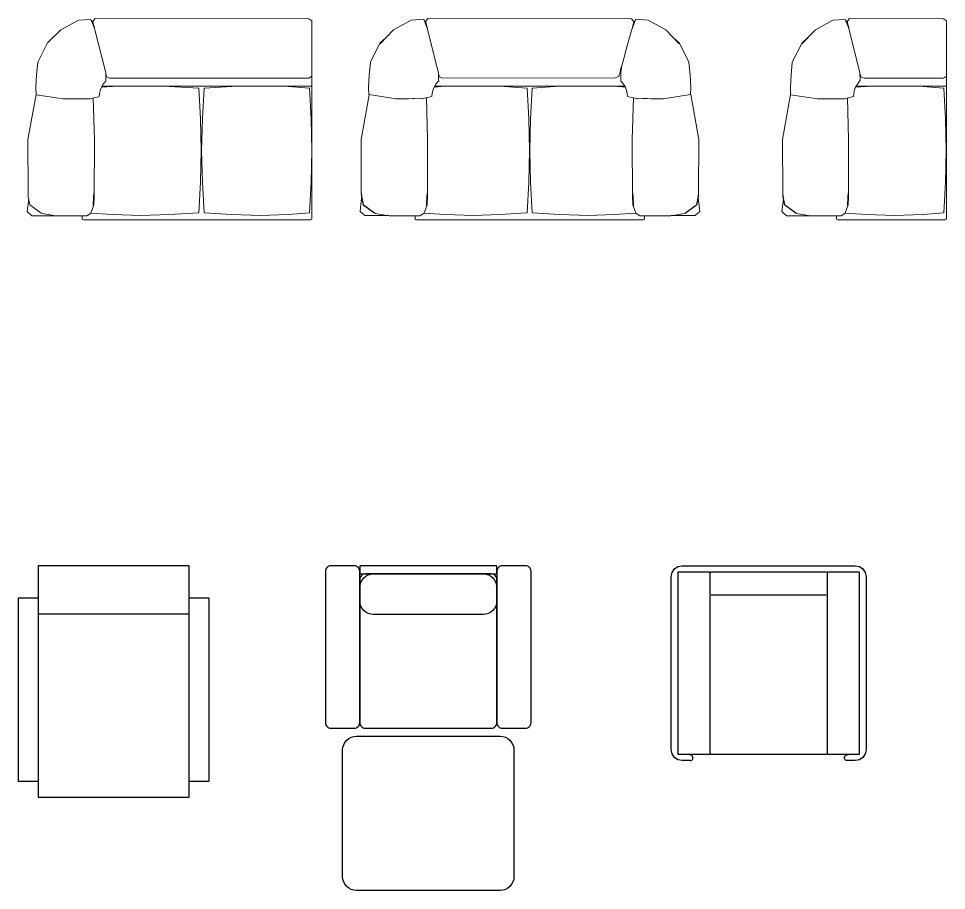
# Model space of a CAD drawing. Header units: millimetres. Extents: x 3103 to 179340, y -10977 to 70536.
# Drawn here: x 157631 to 161919, y 12229 to 16257 of the extents above; entities that cross this region are included whole.
import ezdxf

# ---------------------------------------------------------------- set-up
doc = ezdxf.new("R2010")
doc.units = ezdxf.units.MM
doc.header["$LTSCALE"] = 0.5
for name, color, linetype in [('AS-02', 11, 'Continuous'), ('Furniture & Equipment', 7, 'Continuous'), ('MEBEL', 1, 'Continuous')]:
    doc.layers.add(name, color=color, linetype=linetype)
doc.layers.add('Интерьер - Мебель_Ном_пера__4', color=7, linetype='Continuous', lineweight=20, true_color=0x029e21)

# ---------------------------------------------------------------- blocks, each defined once
blk = doc.blocks.new('Over-Stuffed Chair_22')
at = {"layer": 'Furniture & Equipment', "color": 5, "linetype": 'Continuous'}
for points in [[(25.4, 0), (132.9, 0, 0.414214), (158.3, 25.4), (158.3, 724.6, 0.414214), (132.9, 750), (25.4, 750, 0.414214), (0, 724.6), (0, 25.4, 0.414214)], [(817.1, 0), (924.6, 0, 0.414214), (950, 25.4), (950, 724.6, 0.414214), (924.6, 750), (817.1, 750, 0.414214), (791.7, 724.6), (791.7, 25.4, 0.414214)], [(183.7, 0), (766.3, 0, 0.414214), (791.7, 25.4), (791.7, 687.1, 0.414214), (766.3, 712.5), (183.7, 712.5, 0.414214), (158.3, 687.1), (158.3, 25.4, 0.414214)], [(221.8, 712.5), (728.2, 712.5, -0.414214), (791.7, 649), (791.7, 588.5, -0.414214), (728.2, 525), (221.8, 525, -0.414214), (158.3, 588.5), (158.3, 649, -0.414214)], [(79.2, -686.5), (79.2, -101, -0.414214), (142.7, -37.5), (807.3, -37.5, -0.414214), (870.8, -101), (870.8, -686.5, -0.414214), (807.3, -750), (142.7, -750, -0.414214)]]:
    blk.add_lwpolyline(points, format="xyb", close=True, dxfattribs=at)
blk.add_lwpolyline([(158.3, 750), (158.3, 712.5), (791.7, 712.5), (791.7, 750)], close=True, dxfattribs=at)
blk = doc.blocks.new('ARMCH2')
at = {"layer": 'AS-02'}
blk.add_line((-349.5, 846.8), (349.5, 846.8), dxfattribs=at)
for points in [[(-349.5, 1069.5), (-349.5, 0), (349.5, 0), (349.5, 1069.5)], [(-349.5, 72.2), (-439.5, 72.2), (-439.5, 922.2), (-349.5, 922.2)], [(439.5, 72.2), (349.5, 72.2), (349.5, 922.2), (439.5, 922.2)]]:
    blk.add_lwpolyline(points, close=True, dxfattribs=at)
blk = doc.blocks.new('s-style3-2')
at = {"layer": 'Интерьер - Мебель_Ном_пера__4', "linetype": 'Continuous'}
for p, q in [((-548.1, 903.4), (-629, 858.3)), ((-548.1, 903.4), (-489.8, 906.9)), ((-473.8, 866.2), (-489.8, 906.9)), ((-482.6, 892.4), (-488.1, 902.7)), ((-470.3, 910.4), (-481.5, 897.3)), ((470.8, 909.6), (-470.3, 910.4)), ((481.6, 896.2), (470.8, 909.6)), ((472.8, 864), (489.6, 906.9)), ((482.4, 892.4), (487.9, 902.7)), ((547.9, 903.4), (489.6, 906.9)), ((547.9, 903.4), (628.8, 858.3)), ((-691.4, 793.7), (-629, 858.3)), ((-475.9, 874.8), (-482.6, 892.4)), ((-481.5, 897.3), (-481.3, 896.3)), ((-474.1, 867.5), (-481.3, 896.3)), ((-479.3, 888.3), (-480.6, 893.7)), ((-473, 863), (-479.3, 888.3)), ((-471.1, 855.4), (-474.9, 870.8)), ((470.1, 854.5), (474.3, 869.9)), ((471.8, 860.5), (479.2, 887.3)), ((475.8, 874.9), (482.4, 892.4)), ((479.2, 887.3), (481.6, 896.2)), ((691.2, 793.7), (628.8, 858.3)), ((-690.5, 797.9), (-663.2, 822.9)), ((-438.7, 724.9), (-471.1, 855.4)), ((444.7, 762.7), (470.1, 854.5)), ((690.3, 797.9), (663, 822.9)), ((-734.6, 713), (-690.5, 797.9)), ((734.4, 713), (690.3, 797.9)), ((434.3, 725), (444.7, 762.7)), ((-741.8, 650.6), (-736, 708.1)), ((-734.6, 713), (-736, 708.1)), ((-421.7, 659.4), (-438.7, 724.9)), ((421.6, 678.9), (426.8, 697.8)), ((422.9, 671.2), (426.1, 695.3)), ((426.8, 697.8), (434.3, 725)), ((734.4, 713), (735.8, 708.1)), ((741.6, 650.6), (735.8, 708.1)), ((-741.8, 650.6), (-744.7, 590.3)), ((-421.7, 659.4), (-421.8, 660.4)), ((-421.5, 629.3), (-421.7, 659.4)), ((-421.7, 656.4), (-418.1, 642)), ((-417.9, 641.5), (-419.9, 649.4)), ((411.4, 642.1), (413.6, 650)), ((412.2, 644.9), (412, 644.5)), ((412.8, 647.4), (412.2, 644.9)), ((413.6, 650), (415.6, 657.2)), ((419.1, 670.2), (415.6, 657.2)), ((418, 666.1), (421.6, 678.9)), ((421.4, 669.7), (420.3, 659.5)), ((420.3, 659.5), (420.3, 659.4)), ((420.3, 659.5), (421.5, 657.1)), ((421.3, 629.3), (421.5, 659.4)), ((421.4, 669.7), (421.8, 671.3)), ((421.5, 659.4), (422.9, 671.2)), ((422.3, 672.9), (421.8, 671.3)), ((423.4, 685.5), (422.3, 672.9)), ((741.6, 650.6), (744.5, 590.3)), ((-433.7, 607.6), (-442, 593.9)), ((-433.7, 607.6), (-426.3, 616.5)), ((-420.6, 620.8), (-426.3, 616.5)), ((-421.5, 629.3), (-420.6, 620.8)), ((-418.1, 642), (-417.9, 641.5)), ((-417.9, 641.5), (-402, 635.5)), ((395.3, 636.6), (-402, 635.5)), ((411.4, 642.1), (395.3, 636.6)), ((421.3, 629.3), (420.4, 620.8)), ((420.4, 620.8), (426.1, 616.5)), ((433.5, 607.6), (425.4, 616.9)), ((433.5, 607.6), (441.8, 593.9)), ((-778.9, 351.2), (-742, 558.6)), ((-743.8, 558.9), (-744.7, 590.3)), ((-618, 539.1), (-743.8, 558.9)), ((-452.3, 550.3), (-450.8, 565.2)), ((-446.5, 583), (-450.8, 565.2)), ((-446.5, 583), (-442, 593.9)), ((-442, 593.9), (-391.5, 597.3)), ((-439.7, 597.6), (-422.1, 597.6)), ((-422.1, 597.6), (-54, 597.6)), ((-382.1, 597.6), (-391.5, 597.3)), ((-148.3, 597.6), (-139.6, 597.3)), ((-12.5, 588.7), (-139.6, 597.3)), ((-54, 597.6), (54, 597.6)), ((-12.5, 588.7), (-4.7, 447)), ((11.4, 588.7), (3.6, 447)), ((11.4, 588.7), (138.4, 597.3)), ((54, 597.6), (422.1, 597.6)), ((147.8, 597.6), (138.4, 597.3)), ((381.7, 597.6), (390.4, 597.3)), ((441.8, 593.8), (390.4, 597.3)), ((422.1, 597.6), (439.5, 597.6)), ((446.3, 583), (441.8, 593.9)), ((446.3, 583), (450.6, 565.2)), ((452.1, 550.3), (450.6, 565.2)), ((617.8, 539.1), (743.6, 558.9)), ((743.6, 558.9), (744.5, 590.3)), ((780.8, 351.2), (743.7, 559.9)), ((-618, 539.1), (-609.4, 539.1)), ((-609.4, 539.1), (-590.7, 539.4)), ((-590.7, 539.4), (-572.5, 539.8)), ((-572.5, 539.8), (-560.9, 540.2)), ((-560.9, 540.2), (-542.5, 540.4)), ((-542.5, 540.4), (-532.1, 540.4)), ((-532.1, 540.4), (-496.1, 540.1)), ((-496.1, 540.1), (-495.2, 540.3)), ((-495.2, 540.3), (-494.1, 540.5)), ((-494.1, 540.5), (-452.3, 550.3)), ((-472.1, 351.2), (-477.4, 544.3)), ((-452.3, 550.3), (-452.5, 550.1)), ((452.1, 550.3), (452.3, 550.1)), ((493.9, 540.5), (452.1, 550.3)), ((474.1, 351.2), (479.4, 543.8)), ((495, 540.3), (493.9, 540.5)), ((496.1, 540.1), (495, 540.3)), ((496.8, 540.1), (496.1, 540.1)), ((521.5, 540.3), (496.8, 540.1)), ((531.9, 540.4), (521.5, 540.3)), ((542.3, 540.4), (531.9, 540.4)), ((560.7, 540.2), (542.3, 540.4)), ((572.3, 539.8), (560.7, 540.2)), ((590.5, 539.4), (572.3, 539.8)), ((609.2, 539.1), (590.5, 539.4)), ((617.8, 539.1), (609.2, 539.1)), ((-0.9, 301), (-4.7, 447)), ((-0.2, 301), (3.6, 447)), ((-778.9, 351.2), (-778.4, 103.3)), ((-472.1, 351.2), (-472.4, 87.7)), ((474.1, 351.2), (474.3, 87.7)), ((780.8, 351.2), (780.3, 103.3)), ((-0.9, 301), (-4.7, 155)), ((-0.2, 301), (3.6, 155)), ((-12.5, 13.3), (-4.7, 155)), ((11.4, 13.3), (3.6, 155)), ((-777.9, 87.7), (-778.4, 103.3)), ((-777.9, 87.7), (-769.6, 50.2)), ((-777.5, 103.3), (-776.6, 87.7)), ((-768.4, 50.2), (-776.6, 87.7)), ((-475.3, 87.7), (-477.5, 50.2)), ((-475.3, 87.7), (-474.4, 103.3)), ((-472.4, 87.7), (-474.7, 50.2)), ((474.3, 87.7), (476.6, 50.2)), ((477.3, 87.7), (476.4, 103.3)), ((477.3, 87.7), (479.5, 50.2)), ((770.3, 50.2), (778.6, 87.7)), ((779.9, 87.7), (771.6, 50.2)), ((779.5, 103.3), (778.6, 87.7)), ((779.9, 87.7), (780.3, 103.3)), ((-776.8, 82.5), (-784.1, 19.3)), ((-769.6, 50.2), (-766.1, 47.2)), ((-765.3, 47.2), (-768.4, 50.2)), ((-768.4, 50.2), (-716.2, 11.5)), ((-717.5, 11.5), (-766.1, 47.2)), ((-488.5, 11.6), (-474.7, 50.2)), ((-477.5, 50.2), (-477.7, 47.2)), ((490.5, 11.6), (476.6, 50.2)), ((479.5, 50.2), (479.7, 47.2)), ((770.3, 50.2), (718.2, 11.5)), ((719.4, 11.5), (768.1, 47.2)), ((767.3, 47.2), (770.3, 50.2)), ((771.6, 50.2), (768.1, 47.2)), ((770.3, 50.2), (770.3, 50.2)), ((778.6, 81.6), (785.9, 19.3)), ((-784.1, 19.3), (-762.5, 0)), ((-713.8, 9.4), (-717.5, 11.5)), ((-716.2, 11.5), (-713, 9.4)), ((-713.8, 9.4), (-649.4, -0.4)), ((-490.3, 9.3), (-507.2, -0.4)), ((-490.3, 9.3), (-488.5, 11.6)), ((-488.7, 11.3), (-391.5, 4.7)), ((-260.5, 0.4), (-391.5, 4.7)), ((-260.5, 0.4), (-139.6, 4.7)), ((-12.5, 13.3), (-139.6, 4.7)), ((11.4, 13.3), (138.4, 4.7)), ((269.5, 0.4), (138.4, 4.7)), ((269.5, 0.4), (390.4, 4.7)), ((490.6, 11.5), (390.4, 4.7)), ((492.2, 9.3), (490.5, 11.6)), ((492.2, 9.3), (509.2, -0.4)), ((715.7, 9.4), (651.3, -0.4)), ((654, 0), (654.2, 0)), ((654.2, 0), (681.4, 0)), ((681.4, 0), (708, 0)), ((708, 0), (732, 0)), ((718.2, 11.5), (714.9, 9.4)), ((715.7, 9.4), (719.4, 11.5)), ((732, 0), (751.4, 0)), ((751.4, 0), (764.2, 0)), ((785.9, 19.3), (764.2, 0)), ((-749.8, 0), (-762.5, 0)), ((-730.3, 0), (-749.8, 0)), ((-706.3, 0), (-730.3, 0)), ((-679.7, 0), (-706.3, 0)), ((-652.6, 0), (-679.7, 0)), ((-652.1, 0), (-652.6, 0)), ((-648.6, -0.4), (-649.4, -0.4)), ((-627.7, -0.4), (-648.6, -0.4)), ((-627.7, -0.4), (-608.3, -0.3)), ((-608.3, -0.3), (-582.6, -0.5)), ((-582.6, -0.5), (-569.9, -0.4)), ((-569.9, -0.4), (-557.2, -0.5)), ((-557.2, -0.5), (-545.6, -0.4)), ((-545.6, -0.4), (-534.3, -0.4)), ((-507.2, -0.4), (-534.3, -0.4)), ((-530.1, -0.4), (-530.1, -7.2)), ((-530.1, -7.2), (-530.1, -0.4)), ((-530.1, -7.2), (-530.1, -11.4)), ((-530.1, -12.2), (-530.1, -7.2)), ((-530.1, -11.4), (-530.1, -14.5)), ((-530.1, -15.3), (-530.1, -12.2)), ((-530.1, -14.5), (-530.1, -16.3)), ((-530.1, -16.6), (-530.1, -15.3)), ((-530.1, -16.3), (-530.1, -16.6)), ((-524.7, -19.6), (-530.1, -16.6)), ((524.7, -19.6), (-524.7, -19.6)), ((-524.5, -0.4), (-517.9, -0.6)), ((-517.9, -0.6), (-508.1, -0.5)), ((-507.9, -0.4), (-508.1, -0.5)), ((509.2, -0.4), (536.2, -0.4)), ((509.9, -0.4), (510.1, -0.5)), ((519.9, -0.6), (510.1, -0.5)), ((526.5, -0.4), (519.9, -0.6)), ((530.1, -16.6), (524.7, -19.6)), ((530.1, -0.4), (530.1, -7.2)), ((530.1, -7.2), (530.1, -0.4)), ((530.1, -7.2), (530.1, -11.4)), ((530.1, -12.2), (530.1, -7.2)), ((530.1, -11.4), (530.1, -14.5)), ((530.1, -15.3), (530.1, -12.2)), ((530.1, -14.5), (530.1, -16.3)), ((530.1, -16.6), (530.1, -15.3)), ((530.1, -16.3), (530.1, -16.6)), ((547.6, -0.4), (536.2, -0.4)), ((559.2, -0.5), (547.6, -0.4)), ((571.8, -0.4), (559.2, -0.5)), ((584.5, -0.5), (571.8, -0.4)), ((610.2, -0.3), (584.5, -0.5)), ((629.7, -0.4), (610.2, -0.3)), ((629.7, -0.4), (650.5, -0.4)), ((650.5, -0.4), (651.3, -0.4))]:
    blk.add_line(p, q, dxfattribs=at)
blk = doc.blocks.new('s-style3-c1')
at = {"layer": 'Интерьер - Мебель_Ном_пера__4', "linetype": 'Continuous'}
for p, q in [((-286.4, 903.4), (-366.9, 858.3)), ((-286.4, 903.4), (-228.4, 906.9)), ((-212.5, 866.2), (-228.4, 906.9)), ((-221.3, 892.4), (-226.8, 902.7)), ((-209, 910.4), (-220.2, 897.3)), ((224.9, 910.2), (-209, 910.4)), ((238.8, 900.5), (224.9, 910.2)), ((238.8, 896.9), (238.8, 900.5)), ((-428.9, 793.7), (-366.9, 858.3)), ((-214.7, 874.8), (-221.3, 892.4)), ((-220.2, 897.3), (-220, 896.3)), ((-212.9, 867.5), (-220, 896.3)), ((-218, 888.3), (-219.3, 893.7)), ((-211.8, 863), (-218, 888.3)), ((-160.7, 659.4), (-213.6, 870.8)), ((238.8, 891.5), (238.8, 896.9)), ((238.8, 884.4), (238.8, 891.5)), ((238.8, 873.9), (238.8, 884.4)), ((238.8, 858.5), (238.8, 873.9)), ((238.8, 836.5), (238.8, 858.5)), ((-428, 797.9), (-400.9, 822.9)), ((238.9, 852.7), (238.8, 852.8)), ((238.8, 792.5), (238.9, 852.7)), ((238.8, 806.2), (238.8, 836.5)), ((-471.9, 713), (-428, 797.9)), ((238.8, 766), (238.8, 806.2)), ((238.8, 727.9), (238.8, 766)), ((-479.1, 650.6), (-473.3, 708.1)), ((-471.9, 713), (-473.3, 708.1)), ((238.8, 700.5), (238.8, 727.9)), ((238.8, 681.5), (238.8, 700.5)), ((-479.1, 650.6), (-481.9, 590.3)), ((-160.7, 659.4), (-160.8, 660.4)), ((-160.5, 629.3), (-160.7, 659.4)), ((-160.7, 656.4), (-157.1, 642)), ((-156.9, 641.5), (-158.9, 649.4)), ((238.8, 644.4), (224.9, 635)), ((238.7, 641.2), (238.7, 644.4)), ((238.7, 644.4), (238.7, 643.1)), ((238.7, 644.4), (238.7, -7.2)), ((238.7, -7.2), (238.7, 644.4)), ((238.7, 13.5), (238.7, 644.4)), ((238.7, 13.5), (238.7, 644.4)), ((238.8, 668.6), (238.8, 681.5)), ((238.8, 659.6), (238.8, 668.6)), ((238.8, 652.4), (238.8, 659.6)), ((238.8, 644.4), (238.8, 652.4)), ((-172.6, 607.6), (-180.9, 593.9)), ((-172.6, 607.6), (-165.3, 616.5)), ((-160.4, 624.2), (-165.3, 616.5)), ((-160.5, 629.3), (-160.4, 624.2)), ((-157.1, 642), (-156.9, 641.5)), ((-156.9, 641.5), (-141.1, 635.5)), ((224.9, 635), (-141.1, 635.5)), ((238.7, 643.1), (238.7, 625.4)), ((238.7, 623.8), (238.7, 641.2)), ((238.7, 625.4), (238.7, 610.7)), ((238.7, 623.8), (238.7, 609.6)), ((238.7, 610.7), (238.7, 601.1)), ((238.7, 600.5), (238.7, 609.6)), ((238.7, 601.1), (238.7, 597.6)), ((238.7, 597.6), (238.7, 600.5)), ((-518, 351.2), (-481.1, 560.3)), ((-481, 558.9), (-481.9, 590.3)), ((-355.9, 539.1), (-481, 558.9)), ((-191.1, 550.3), (-189.7, 565.2)), ((-185.4, 583), (-189.7, 565.2)), ((-185.4, 583), (-180.9, 593.9)), ((-180.9, 593.8), (-130.2, 597.3)), ((-178.7, 597.6), (-161.1, 597.6)), ((-161.1, 597.6), (-53.7, 597.6)), ((-120.9, 597.6), (-130.2, 597.3)), ((-53.7, 597.6), (53.7, 597.6)), ((53.7, 597.6), (161.1, 597.6)), ((120.9, 597.6), (130.2, 597.3)), ((226.7, 588.7), (130.2, 597.3)), ((161.1, 597.6), (238.7, 597.6)), ((226.7, 588.7), (234.5, 447)), ((-355.9, 539.1), (-347.4, 539.1)), ((-347.4, 539.1), (-328.8, 539.4)), ((-328.8, 539.4), (-310.7, 539.8)), ((-310.7, 539.8), (-299.1, 540.2)), ((-299.1, 540.2), (-280.8, 540.4)), ((-280.8, 540.4), (-270.5, 540.4)), ((-270.5, 540.4), (-260.2, 540.3)), ((-260.2, 540.3), (-235.6, 540.1)), ((-235.6, 540.1), (-235, 540.1)), ((-235, 540.1), (-233.8, 540.3)), ((-233.8, 540.3), (-232.7, 540.5)), ((-232.7, 540.5), (-191.1, 550.3)), ((-213, 351.2), (-218.3, 543.8)), ((-191.1, 550.3), (-191.4, 550.1)), ((238.3, 301), (234.5, 447)), ((-518, 351.2), (-517.5, 103.3)), ((-213, 351.2), (-213.2, 87.7)), ((238.3, 301), (234.5, 155)), ((226.7, 13.3), (234.5, 155)), ((-517.1, 87.7), (-517.5, 103.3)), ((-517.1, 87.7), (-508.9, 50.2)), ((-516.7, 103.3), (-515.8, 87.7)), ((-507.6, 50.2), (-515.8, 87.7)), ((-216.2, 87.7), (-218.4, 50.2)), ((-216.2, 87.7), (-215.3, 103.3)), ((-213.2, 87.7), (-215.5, 50.2)), ((-514.6, 76), (-521.1, 19.3)), ((-508.9, 50.2), (-505.4, 47.2)), ((-504.6, 47.2), (-507.6, 50.2)), ((-507.6, 50.2), (-455.8, 11.5)), ((-507.6, 50.2), (-507.6, 50.2)), ((-457, 11.5), (-505.4, 47.2)), ((-229.3, 11.6), (-215.5, 50.2)), ((-218.4, 50.2), (-218.6, 47.2)), ((-521.1, 19.3), (-499.6, 0)), ((-453.3, 9.4), (-457, 11.5)), ((-455.8, 11.5), (-452.5, 9.4)), ((-453.3, 9.4), (-389.2, -0.4)), ((-231, 9.3), (-247.9, -0.4)), ((-231, 9.3), (-229.3, 11.6)), ((-229.4, 11.5), (-130.2, 4.7)), ((0, 0.4), (-130.2, 4.7)), ((0, 0.4), (130.2, 4.7)), ((226.7, 13.3), (130.2, 4.7)), ((-487, 0), (-499.6, 0)), ((-467.6, 0), (-487, 0)), ((-443.7, 0), (-467.6, 0)), ((-417.3, 0), (-443.7, 0)), ((-391.9, 0), (-417.3, 0)), ((-388.5, -0.4), (-389.2, -0.4)), ((-367.8, -0.4), (-388.5, -0.4)), ((-367.8, -0.4), (-348.4, -0.3)), ((-348.4, -0.3), (-322.8, -0.5)), ((-322.8, -0.5), (-310.2, -0.4)), ((-310.2, -0.4), (-297.7, -0.5)), ((-297.7, -0.5), (-286.1, -0.4)), ((-286.1, -0.4), (-274.8, -0.4)), ((-247.9, -0.4), (-274.8, -0.4)), ((-268.5, -0.4), (-268.5, -7.2)), ((-268.5, -7.2), (-268.5, -0.4)), ((-268.5, -7.2), (-268.5, -11.4)), ((-268.5, -12.2), (-268.5, -7.2)), ((-268.5, -11.4), (-268.5, -14.5)), ((-268.5, -15.3), (-268.5, -12.2)), ((-268.5, -14.5), (-268.5, -16.3)), ((-268.5, -16.6), (-268.5, -15.3)), ((-268.5, -16.3), (-268.5, -16.6)), ((-263.1, -19.6), (-268.5, -16.6)), ((-265.1, -0.4), (-258.6, -0.6)), ((233.3, -19.6), (-263.1, -19.6)), ((-258.6, -0.6), (-248.8, -0.5)), ((-248.7, -0.4), (-248.8, -0.5)), ((238.7, -16.6), (233.3, -19.6)), ((238.7, -7.2), (238.7, -11.4)), ((238.7, -12.2), (238.7, -7.2)), ((238.7, -11.4), (238.7, -14.5)), ((238.7, -15.3), (238.7, -12.2)), ((238.7, -14.5), (238.7, -16.3)), ((238.7, -16.6), (238.7, -15.3)), ((238.7, -16.3), (238.7, -16.6)), ((238.7, -16.6), (238.7, -16.6))]:
    blk.add_line(p, q, dxfattribs=at)
blk = doc.blocks.new('s-style3-c2')
at = {"layer": 'Интерьер - Мебель_Ном_пера__4', "linetype": 'Continuous'}
for p, q in [((-288, 903.4), (-369, 858.3)), ((-288, 903.4), (-229.7, 906.9)), ((-213.7, 866.2), (-229.7, 906.9)), ((-222.5, 892.4), (-228.1, 902.7)), ((-210.2, 910.4), (-221.4, 897.3)), ((776.2, 910.2), (-210.2, 910.4)), ((790.2, 900.5), (776.2, 910.2)), ((790.2, 896.9), (790.2, 900.5)), ((790.2, 900.5), (790.2, 899.5)), ((-430.5, 797.9), (-369, 858.3)), ((-215.9, 874.8), (-222.5, 892.4)), ((-221.4, 897.3), (-221.2, 896.3)), ((-214.1, 867.5), (-221.2, 896.3)), ((-219.2, 888.3), (-220.5, 893.7)), ((-213, 863), (-219.2, 888.3)), ((-161.6, 659.4), (-214.8, 870.8)), ((790.2, 899.5), (790.2, 894.6)), ((790.2, 891.5), (790.2, 896.9)), ((790.2, 894.6), (790.2, 886.7)), ((790.2, 884.4), (790.2, 891.5)), ((790.2, 886.7), (790.2, 876.4)), ((790.2, 873.9), (790.2, 884.4)), ((790.2, 876.4), (790.2, 864.6)), ((790.2, 858.5), (790.2, 873.9)), ((790.2, 864.6), (790.2, 851.9)), ((790.2, 836.5), (790.2, 858.5)), ((790.2, 674.3), (790.2, 851.9)), ((790.2, 806.2), (790.2, 836.5)), ((-474.6, 713), (-430.5, 797.9)), ((790.2, 766), (790.2, 806.2)), ((790.2, 727.9), (790.2, 766)), ((-481.8, 650.6), (-476, 708.1)), ((-474.6, 713), (-476, 708.1)), ((790.2, 700.5), (790.2, 727.9)), ((790.2, 681.5), (790.2, 700.5)), ((-481.8, 650.6), (-484.7, 590.3)), ((-161.6, 659.4), (-161.7, 660.4)), ((-161.4, 629.3), (-161.6, 659.4)), ((-161.6, 656.4), (-158, 642)), ((-157.8, 641.5), (-159.8, 649.4)), ((790.2, 644.4), (776.2, 635)), ((790.1, 641.2), (790.1, 644.4)), ((790.1, 644.4), (790.1, 643.1)), ((790.1, 644.4), (790.1, 331.7)), ((790.1, 331.7), (790.1, 644.4)), ((790.1, 331.7), (790.1, 644.4)), ((790.1, 331.7), (790.1, 644.4)), ((790.2, 668.6), (790.2, 681.5)), ((790.2, 674.3), (790.2, 667.8)), ((790.2, 659.6), (790.2, 668.6)), ((790.2, 667.8), (790.2, 661.5)), ((790.2, 661.5), (790.2, 655.8)), ((790.2, 652.4), (790.2, 659.6)), ((790.2, 655.8), (790.2, 651)), ((790.2, 644.4), (790.2, 652.4)), ((790.2, 651), (790.2, 647.3)), ((790.2, 647.3), (790.2, 644.9)), ((790.2, 644.9), (790.2, 644.4)), ((-173.6, 607.6), (-181.9, 593.9)), ((-173.6, 607.6), (-166.2, 616.5)), ((-160.5, 620.8), (-166.2, 616.5)), ((-161.4, 629.3), (-160.5, 620.8)), ((-158, 642), (-157.8, 641.5)), ((-157.8, 641.5), (-141.9, 635.5)), ((776.2, 635), (-141.9, 635.5)), ((790.1, 643.1), (790.1, 625.4)), ((790.1, 623.8), (790.1, 641.2)), ((790.1, 625.4), (790.1, 610.7)), ((790.1, 623.8), (790.1, 609.6)), ((790.1, 610.7), (790.1, 601.1)), ((790.1, 600.5), (790.1, 609.6)), ((790.1, 601.1), (790.1, 597.6)), ((790.1, 597.6), (790.1, 600.5)), ((-521, 351.2), (-483.8, 560.3)), ((-483.8, 558.9), (-484.7, 590.3)), ((-358, 539.1), (-483.8, 558.9)), ((-192.2, 550.3), (-190.7, 565.2)), ((-186.4, 583), (-190.7, 565.2)), ((-186.4, 583), (-181.9, 593.9)), ((-181.9, 593.8), (-130.9, 597.3)), ((-179.7, 597.6), (-162, 597.6)), ((-162, 597.6), (-54, 597.6)), ((-121.6, 597.6), (-130.9, 597.3)), ((-54, 597.6), (604.1, 597.6)), ((121.6, 597.6), (130.9, 597.3)), ((268, 588.7), (130.9, 597.3)), ((268, 588.7), (275.8, 447)), ((293.2, 588.7), (285.4, 447)), ((293.2, 588.7), (420.4, 597.3)), ((429.7, 597.6), (420.4, 597.3)), ((604.1, 597.6), (712.1, 597.6)), ((672.9, 597.6), (682.2, 597.3)), ((779.3, 588.7), (682.2, 597.3)), ((712.1, 597.6), (790.1, 597.6)), ((779.3, 588.7), (787.1, 447)), ((-358, 539.1), (-349.4, 539.1)), ((-349.4, 539.1), (-330.7, 539.4)), ((-330.7, 539.4), (-312.4, 539.8)), ((-312.4, 539.8), (-300.8, 540.2)), ((-300.8, 540.2), (-282.4, 540.4)), ((-282.4, 540.4), (-272, 540.4)), ((-272, 540.4), (-236.9, 540.1)), ((-261.6, 540.3), (-260.5, 540.1)), ((-236.9, 540.1), (-236.3, 540.1)), ((-236.3, 540.1), (-235.1, 540.3)), ((-235.1, 540.3), (-234, 540.5)), ((-234, 540.5), (-195.2, 549.4)), ((-214.2, 351.2), (-219.6, 543.8)), ((-192.2, 550.3), (-192.5, 550.1)), ((279.6, 301), (275.8, 447)), ((281.6, 301), (285.4, 447)), ((790.9, 301), (787.1, 447)), ((-521, 351.2), (-520.5, 103.3)), ((-214.2, 351.2), (-214.4, 87.7)), ((279.6, 301), (275.8, 155)), ((281.6, 301), (285.4, 155)), ((790.9, 301), (787.1, 155)), ((790.1, 270.3), (790.1, -7.2)), ((790.1, -7.2), (790.1, 270.3)), ((790.1, 13.5), (790.1, 270.3)), ((790.1, 13.5), (790.1, 270.3)), ((268, 13.3), (275.8, 155)), ((293.2, 13.3), (285.4, 155)), ((779.3, 13.3), (787.1, 155)), ((-520.1, 87.7), (-520.5, 103.3)), ((-520.1, 87.7), (-511.8, 50.2)), ((-217.4, 87.7), (-219.6, 50.2)), ((-217.4, 87.7), (-216.5, 103.3)), ((-214.4, 87.7), (-216.7, 50.2)), ((-517.5, 76), (-524.1, 19.3)), ((-511.8, 50.2), (-508.3, 47.2)), ((-459.6, 11.5), (-508.3, 47.2)), ((-230.6, 11.6), (-216.7, 50.2)), ((-219.6, 50.2), (-219.8, 47.2)), ((-524.1, 19.3), (-502.5, 0)), ((-455.9, 9.4), (-459.6, 11.5)), ((-455.9, 9.4), (-391.5, -0.4)), ((-232.3, 9.3), (-249.3, -0.4)), ((-232.3, 9.3), (-230.6, 11.6)), ((-230.7, 11.5), (-130.9, 4.7)), ((0, 0.4), (-130.9, 4.7)), ((0, 0.4), (130.9, 4.7)), ((268, 13.3), (130.9, 4.7)), ((293.2, 13.3), (420.4, 4.7)), ((551.3, 0.4), (420.4, 4.7)), ((551.3, 0.4), (682.2, 4.7)), ((779.3, 13.3), (682.2, 4.7)), ((-489.8, 0), (-502.5, 0)), ((-470.3, 0), (-489.8, 0)), ((-446.3, 0), (-470.3, 0)), ((-419.7, 0), (-446.3, 0)), ((-394.1, 0), (-419.7, 0)), ((-390.7, -0.4), (-391.5, -0.4)), ((-369.9, -0.4), (-390.7, -0.4)), ((-369.9, -0.4), (-350.4, -0.3)), ((-350.4, -0.3), (-324.6, -0.5)), ((-324.6, -0.5), (-311.9, -0.4)), ((-311.9, -0.4), (-299.3, -0.5)), ((-299.3, -0.5), (-287.7, -0.4)), ((-287.7, -0.4), (-276.3, -0.4)), ((-249.3, -0.4), (-276.3, -0.4)), ((-270, -0.4), (-270, -7.2)), ((-270, -7.2), (-270, -0.4)), ((-270, -7.2), (-270, -11.4)), ((-270, -12.2), (-270, -7.2)), ((-270, -11.4), (-270, -14.5)), ((-270, -15.3), (-270, -12.2)), ((-270, -14.5), (-270, -16.3)), ((-270, -16.6), (-270, -15.3)), ((-270, -16.3), (-270, -16.6)), ((-264.6, -19.6), (-270, -16.6)), ((-270, -16.6), (-270, -16.6)), ((-266.6, -0.4), (-260, -0.6)), ((784.7, -19.6), (-264.6, -19.6)), ((-260, -0.6), (-250.2, -0.5)), ((-250.1, -0.4), (-250.2, -0.5)), ((790.1, -16.6), (784.7, -19.6)), ((790.1, -7.2), (790.1, -11.4)), ((790.1, -12.2), (790.1, -7.2)), ((790.1, -11.4), (790.1, -14.5)), ((790.1, -15.3), (790.1, -12.2)), ((790.1, -14.5), (790.1, -16.3)), ((790.1, -16.6), (790.1, -15.3)), ((790.1, -16.3), (790.1, -16.6))]:
    blk.add_line(p, q, dxfattribs=at)
blk = doc.blocks.new('div 33')
at = {"layer": 'MEBEL', "linetype": 'Continuous'}
for points in [[(-419.1, -3.8), (-400, 0)], [(-400, 0), (400, 0)], [(400, 0), (419.1, -3.8)], [(-450, -50), (-446.2, -30.9)], [(-446.2, -30.9), (-435.4, -14.6)], [(-435.4, -14.6), (-419.1, -3.8)], [(-270, -30), (-420, -30)], [(-420, -30), (-420, -870)], [(-270, -30), (-265, -30)], [(-270, -870), (-270, -30)], [(265, -30), (-265, -30)], [(265, -30), (270, -30)], [(270, -30), (270, -870)], [(420, -30), (270, -30)], [(419.1, -3.8), (435.4, -14.6)], [(420, -870), (420, -30)], [(435.4, -14.6), (446.2, -30.9)], [(446.2, -30.9), (450, -50)], [(-450, -850), (-450, -50)], [(450, -50), (450, -850)], [(265, -135), (-265, -135)], [(-446.2, -869.1), (-450, -850)], [(450, -850), (446.2, -869.1)], [(-435.4, -885.4), (-446.2, -869.1)], [(-419.1, -896.2), (-435.4, -885.4)], [(-420, -870), (-270, -870)], [(-400, -900), (-419.1, -896.2)], [(-362.5, -900), (-400, -900)], [(-358.6, -875.6), (-370.4, -870)], [(-362.5, -900), (-358.6, -899.4)], [(-355.2, -877.4), (-358.6, -875.6)], [(-358.6, -899.4), (-355.2, -897.6)], [(-352.4, -880.2), (-355.2, -877.4)], [(-355.2, -897.6), (-352.4, -894.8)], [(-350.6, -883.6), (-352.4, -880.2)], [(-352.4, -894.8), (-350.6, -891.4)], [(-350, -887.5), (-350.6, -883.6)], [(-350.6, -891.4), (-350, -887.5)], [(-265, -870), (-270, -870)], [(-265, -870), (265, -870)], [(270, -870), (265, -870)], [(270, -870), (420, -870)], [(350, -887.5), (350.6, -883.6)], [(350.6, -891.4), (350, -887.5)], [(350.6, -883.6), (352.4, -880.2)], [(352.4, -894.8), (350.6, -891.4)], [(352.4, -880.2), (355.2, -877.4)], [(355.2, -897.6), (352.4, -894.8)], [(355.2, -877.4), (358.6, -875.6)], [(358.6, -899.4), (355.2, -897.6)], [(358.6, -875.6), (373.1, -870)], [(362.5, -900), (358.6, -899.4)], [(400, -900), (362.5, -900)], [(419.1, -896.2), (400, -900)], [(435.4, -885.4), (419.1, -896.2)], [(446.2, -869.1), (435.4, -885.4)]]:
    blk.add_lwpolyline(points, dxfattribs=at).dxf.unprotected_set("ltscale", 0)

msp = doc.modelspace()

# ---------------------------------------------------------------- block references
at = {"layer": 'MEBEL', "linetype": 'Continuous'}
for name, p in [('s-style3-c2', (158195.4, 15346.3)), ('s-style3-2', (159993.2, 15346.6)), ('s-style3-c1', (161680, 15346.3))]:
    msp.add_blockref(name, p, dxfattribs=at)
at = {"layer": 'MEBEL'}
for name, p in [('ARMCH2', (158070.4, 12659.1)), ('Over-Stuffed Chair_22', (159049.4, 12978.6)), ('div 33', (161097.4, 13728.6))]:
    msp.add_blockref(name, p, dxfattribs=at)

doc.saveas('drawing.dxf')
